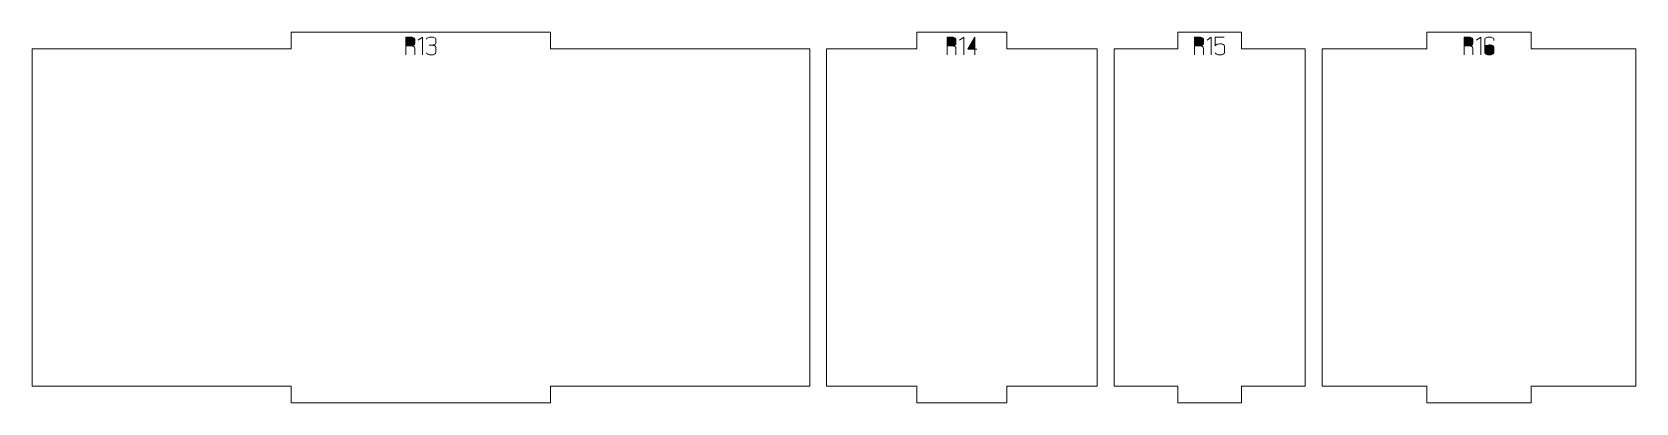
# Model space of a CAD drawing. Header units: centimetres. Extents: x -249 to 275, y -506 to 461.
# Drawn here: x 130.8 to 159.3, y 61.66 to 68.26 of the extents above; entities that cross this region are included whole.
import ezdxf

# ---------------------------------------------------------------- set-up
doc = ezdxf.new("R2010")
doc.units = ezdxf.units.CM
doc.header["$MEASUREMENT"] = 0
doc.layers.add('Capa 1', color=7, linetype='Continuous')

msp = doc.modelspace()

# ---------------------------------------------------------------- hatches: boundary and pattern name
at = {"layer": 'Capa 1', "true_color": 0x3e4095}
h = msp.add_hatch(color=175, dxfattribs=at)
edge = h.paths.add_edge_path()
edge.add_spline(control_points=[(137.51586, 68.01522), (137.54827, 68.01736), (137.57013, 68.02156), (137.58144, 68.02783), (137.59276, 68.0341), (137.59841, 68.04121), (137.59841, 68.04916), (137.59841, 68.04916), (137.59841, 68.13492), (137.59841, 68.13492), (137.59841, 68.1447), (137.59039, 68.15303), (137.57434, 68.15991), (137.55828, 68.16679), (137.53879, 68.17023), (137.51586, 68.17023), (137.51586, 68.17023), (137.44111, 68.17023), (137.44111, 68.17023), (137.44111, 68.17023), (137.44111, 68.01522), (137.44111, 68.01522), (137.44111, 68.01522), (137.51586, 68.01522), (137.51586, 68.01522)], knot_values=[0, 0, 0, 0, 0.125, 0.125, 0.125, 0.25, 0.25, 0.25, 0.375, 0.375, 0.375, 0.5, 0.5, 0.5, 0.625, 0.625, 0.625, 0.75, 0.75, 0.75, 0.875, 0.875, 0.875, 1, 1, 1, 1], degree=3, periodic=1)
h = msp.add_hatch(color=175, dxfattribs=at)
edge = h.paths.add_edge_path()
edge.add_spline(control_points=[(137.44111, 67.85379), (137.44111, 67.85379), (137.44111, 68.17023), (137.44111, 68.17023), (137.44111, 68.17023), (137.51586, 68.17023), (137.51586, 68.17023), (137.53879, 68.17023), (137.55828, 68.16679), (137.57434, 68.15991), (137.59039, 68.15303), (137.59841, 68.1447), (137.59841, 68.13492), (137.59841, 68.13492), (137.59841, 68.04916), (137.59841, 68.04916), (137.59841, 68.04121), (137.59276, 68.0341), (137.58144, 68.02783), (137.57013, 68.02156), (137.54827, 68.01736), (137.51586, 68.01522), (137.54827, 68.01308), (137.57013, 68.00888), (137.58144, 68.00261), (137.59276, 67.99634), (137.59841, 67.98923), (137.59841, 67.98128), (137.59841, 67.98128), (137.59841, 67.85379), (137.59841, 67.85379), (137.59841, 67.85379), (137.59841, 67.98128), (137.59841, 67.98128), (137.59841, 67.98923), (137.59276, 67.99634), (137.58144, 68.00261), (137.57013, 68.00888), (137.54827, 68.01308), (137.51586, 68.01522), (137.51586, 68.01522), (137.44111, 68.01522), (137.44111, 68.01522), (137.44111, 68.01522), (137.44111, 67.85379), (137.44111, 67.85379)], knot_values=[0, 0, 0, 0, 0.06666667, 0.06666667, 0.06666667, 0.13333333, 0.13333333, 0.13333333, 0.2, 0.2, 0.2, 0.26666667, 0.26666667, 0.26666667, 0.33333333, 0.33333333, 0.33333333, 0.4, 0.4, 0.4, 0.46666667, 0.46666667, 0.46666667, 0.53333333, 0.53333333, 0.53333333, 0.6, 0.6, 0.6, 0.66666667, 0.66666667, 0.66666667, 0.73333333, 0.73333333, 0.73333333, 0.8, 0.8, 0.8, 0.86666667, 0.86666667, 0.86666667, 0.93333333, 0.93333333, 0.93333333, 1, 1, 1, 1], degree=3, periodic=1)
h = msp.add_hatch(color=175, dxfattribs=at)
edge = h.paths.add_edge_path()
edge.add_spline(control_points=[(137.73737, 68.17069), (137.73737, 68.17069), (137.66124, 68.11795), (137.66124, 68.11795), (137.66124, 68.11795), (137.73737, 68.17069), (137.73737, 68.17069), (137.73737, 68.17069), (137.73737, 67.85379), (137.73737, 67.85379), (137.73737, 67.85379), (137.73737, 68.17069), (137.73737, 68.17069)], knot_values=[0, 0, 0, 0, 0.25, 0.25, 0.25, 0.5, 0.5, 0.5, 0.75, 0.75, 0.75, 1, 1, 1, 1], degree=3, periodic=1)
h = msp.add_hatch(color=175, dxfattribs=at)
edge = h.paths.add_edge_path()
edge.add_spline(control_points=[(137.89055, 67.85379), (137.86701, 67.85379), (137.84736, 67.85723), (137.83162, 67.86411), (137.81587, 67.87099), (137.808, 67.87932), (137.808, 67.8891), (137.808, 67.87932), (137.81587, 67.87099), (137.83162, 67.86411), (137.84736, 67.85723), (137.86701, 67.85379), (137.89055, 67.85379), (137.91409, 67.85379), (137.93374, 67.85723), (137.94948, 67.86411), (137.96523, 67.87099), (137.9731, 67.87932), (137.9731, 67.8891), (137.9731, 67.8891), (137.9731, 67.99229), (137.9731, 67.99229), (137.9731, 68.00055), (137.96744, 68.00773), (137.95613, 68.01384), (137.94482, 68.01996), (137.91165, 68.02409), (137.85661, 68.02623), (137.91134, 68.02959), (137.94421, 68.03357), (137.95521, 68.03815), (137.96622, 68.04274), (137.97218, 68.05023), (137.9731, 68.06062), (137.9731, 68.06062), (137.9731, 68.13492), (137.9731, 68.13492), (137.9731, 68.1447), (137.96523, 68.15303), (137.94948, 68.15991), (137.93374, 68.16679), (137.91409, 68.17023), (137.89055, 68.17023), (137.86701, 68.17023), (137.84736, 68.16679), (137.83162, 68.15991), (137.81587, 68.15303), (137.808, 68.1447), (137.808, 68.13492), (137.808, 68.1447), (137.81587, 68.15303), (137.83162, 68.15991), (137.84736, 68.16679), (137.86701, 68.17023), (137.89055, 68.17023), (137.91409, 68.17023), (137.93374, 68.16679), (137.94948, 68.15991), (137.96523, 68.15303), (137.9731, 68.1447), (137.9731, 68.13492), (137.9731, 68.13492), (137.9731, 68.06062), (137.9731, 68.06062), (137.97218, 68.05023), (137.96622, 68.04274), (137.95521, 68.03815), (137.94421, 68.03357), (137.91134, 68.02959), (137.85661, 68.02623), (137.91165, 68.02409), (137.94482, 68.01996), (137.95613, 68.01384), (137.96744, 68.00773), (137.9731, 68.00055), (137.9731, 67.99229), (137.9731, 67.99229), (137.9731, 67.8891), (137.9731, 67.8891), (137.9731, 67.87932), (137.96523, 67.87099), (137.94948, 67.86411), (137.93374, 67.85723), (137.91409, 67.85379), (137.89055, 67.85379)], knot_values=[0, 0, 0, 0, 0.03571429, 0.03571429, 0.03571429, 0.07142857, 0.07142857, 0.07142857, 0.10714286, 0.10714286, 0.10714286, 0.14285714, 0.14285714, 0.14285714, 0.17857143, 0.17857143, 0.17857143, 0.21428571, 0.21428571, 0.21428571, 0.25, 0.25, 0.25, 0.28571429, 0.28571429, 0.28571429, 0.32142857, 0.32142857, 0.32142857, 0.35714286, 0.35714286, 0.35714286, 0.39285714, 0.39285714, 0.39285714, 0.42857143, 0.42857143, 0.42857143, 0.46428571, 0.46428571, 0.46428571, 0.5, 0.5, 0.5, 0.53571429, 0.53571429, 0.53571429, 0.57142857, 0.57142857, 0.57142857, 0.60714286, 0.60714286, 0.60714286, 0.64285714, 0.64285714, 0.64285714, 0.67857143, 0.67857143, 0.67857143, 0.71428571, 0.71428571, 0.71428571, 0.75, 0.75, 0.75, 0.78571429, 0.78571429, 0.78571429, 0.82142857, 0.82142857, 0.82142857, 0.85714286, 0.85714286, 0.85714286, 0.89285714, 0.89285714, 0.89285714, 0.92857143, 0.92857143, 0.92857143, 0.96428571, 0.96428571, 0.96428571, 1, 1, 1, 1], degree=3, periodic=1)
h = msp.add_hatch(color=175, dxfattribs=at)
edge = h.paths.add_edge_path()
edge.add_spline(control_points=[(147.13372, 68.01522), (147.16613, 68.01736), (147.18799, 68.02156), (147.1993, 68.02783), (147.21062, 68.0341), (147.21627, 68.04121), (147.21627, 68.04916), (147.21627, 68.04916), (147.21627, 68.13492), (147.21627, 68.13492), (147.21627, 68.1447), (147.20825, 68.15303), (147.1922, 68.15991), (147.17614, 68.16679), (147.15665, 68.17023), (147.13372, 68.17023), (147.13372, 68.17023), (147.05897, 68.17023), (147.05897, 68.17023), (147.05897, 68.17023), (147.05897, 68.01522), (147.05897, 68.01522), (147.05897, 68.01522), (147.13372, 68.01522), (147.13372, 68.01522)], knot_values=[0, 0, 0, 0, 0.125, 0.125, 0.125, 0.25, 0.25, 0.25, 0.375, 0.375, 0.375, 0.5, 0.5, 0.5, 0.625, 0.625, 0.625, 0.75, 0.75, 0.75, 0.875, 0.875, 0.875, 1, 1, 1, 1], degree=3, periodic=1)
h = msp.add_hatch(color=175, dxfattribs=at)
edge = h.paths.add_edge_path()
edge.add_spline(control_points=[(147.05897, 67.85379), (147.05897, 67.85379), (147.05897, 68.17023), (147.05897, 68.17023), (147.05897, 68.17023), (147.13372, 68.17023), (147.13372, 68.17023), (147.15665, 68.17023), (147.17614, 68.16679), (147.1922, 68.15991), (147.20825, 68.15303), (147.21627, 68.1447), (147.21627, 68.13492), (147.21627, 68.13492), (147.21627, 68.04916), (147.21627, 68.04916), (147.21627, 68.04121), (147.21062, 68.0341), (147.1993, 68.02783), (147.18799, 68.02156), (147.16613, 68.01736), (147.13372, 68.01522), (147.16613, 68.01308), (147.18799, 68.00888), (147.1993, 68.00261), (147.21062, 67.99634), (147.21627, 67.98923), (147.21627, 67.98128), (147.21627, 67.98128), (147.21627, 67.85379), (147.21627, 67.85379), (147.21627, 67.85379), (147.21627, 67.98128), (147.21627, 67.98128), (147.21627, 67.98923), (147.21062, 67.99634), (147.1993, 68.00261), (147.18799, 68.00888), (147.16613, 68.01308), (147.13372, 68.01522), (147.13372, 68.01522), (147.05897, 68.01522), (147.05897, 68.01522), (147.05897, 68.01522), (147.05897, 67.85379), (147.05897, 67.85379)], knot_values=[0, 0, 0, 0, 0.06666667, 0.06666667, 0.06666667, 0.13333333, 0.13333333, 0.13333333, 0.2, 0.2, 0.2, 0.26666667, 0.26666667, 0.26666667, 0.33333333, 0.33333333, 0.33333333, 0.4, 0.4, 0.4, 0.46666667, 0.46666667, 0.46666667, 0.53333333, 0.53333333, 0.53333333, 0.6, 0.6, 0.6, 0.66666667, 0.66666667, 0.66666667, 0.73333333, 0.73333333, 0.73333333, 0.8, 0.8, 0.8, 0.86666667, 0.86666667, 0.86666667, 0.93333333, 0.93333333, 0.93333333, 1, 1, 1, 1], degree=3, periodic=1)
h = msp.add_hatch(color=175, dxfattribs=at)
edge = h.paths.add_edge_path()
edge.add_spline(control_points=[(147.35523, 68.17069), (147.35523, 68.17069), (147.2791, 68.11795), (147.2791, 68.11795), (147.2791, 68.11795), (147.35523, 68.17069), (147.35523, 68.17069), (147.35523, 68.17069), (147.35523, 67.85379), (147.35523, 67.85379), (147.35523, 67.85379), (147.35523, 68.17069), (147.35523, 68.17069)], knot_values=[0, 0, 0, 0, 0.25, 0.25, 0.25, 0.5, 0.5, 0.5, 0.75, 0.75, 0.75, 1, 1, 1, 1], degree=3, periodic=1)
h = msp.add_hatch(color=175, dxfattribs=at)
edge = h.paths.add_edge_path()
edge.add_spline(control_points=[(147.55565, 67.95835), (147.55565, 67.95835), (147.55565, 68.17069), (147.55565, 68.17069), (147.55565, 68.17069), (147.42586, 67.95835), (147.42586, 67.95835), (147.42586, 67.95835), (147.55565, 67.95835), (147.55565, 67.95835)], knot_values=[0, 0, 0, 0, 0.33333333, 0.33333333, 0.33333333, 0.66666667, 0.66666667, 0.66666667, 1, 1, 1, 1], degree=3, periodic=1)
h = msp.add_hatch(color=175, dxfattribs=at)
edge = h.paths.add_edge_path()
edge.add_spline(control_points=[(147.55565, 67.95835), (147.55565, 67.95835), (147.55565, 67.85379), (147.55565, 67.85379), (147.55565, 67.85379), (147.55565, 67.95835), (147.55565, 67.95835), (147.55565, 67.95835), (147.42586, 67.95835), (147.42586, 67.95835), (147.42586, 67.95835), (147.55565, 68.17069), (147.55565, 68.17069), (147.55565, 68.17069), (147.55565, 67.95835), (147.55565, 67.95835), (147.55565, 67.95835), (147.58546, 67.95835), (147.58546, 67.95835), (147.58546, 67.95835), (147.55565, 67.95835), (147.55565, 67.95835)], knot_values=[0, 0, 0, 0, 0.14285714, 0.14285714, 0.14285714, 0.28571429, 0.28571429, 0.28571429, 0.42857143, 0.42857143, 0.42857143, 0.57142857, 0.57142857, 0.57142857, 0.71428571, 0.71428571, 0.71428571, 0.85714286, 0.85714286, 0.85714286, 1, 1, 1, 1], degree=3, periodic=1)
h = msp.add_hatch(color=175, dxfattribs=at)
edge = h.paths.add_edge_path()
edge.add_spline(control_points=[(151.53432, 68.01522), (151.56673, 68.01736), (151.58859, 68.02156), (151.5999, 68.02783), (151.61122, 68.0341), (151.61687, 68.04121), (151.61687, 68.04916), (151.61687, 68.04916), (151.61687, 68.13492), (151.61687, 68.13492), (151.61687, 68.1447), (151.60885, 68.15303), (151.5928, 68.15991), (151.57674, 68.16679), (151.55725, 68.17023), (151.53432, 68.17023), (151.53432, 68.17023), (151.45957, 68.17023), (151.45957, 68.17023), (151.45957, 68.17023), (151.45957, 68.01522), (151.45957, 68.01522), (151.45957, 68.01522), (151.53432, 68.01522), (151.53432, 68.01522)], knot_values=[0, 0, 0, 0, 0.125, 0.125, 0.125, 0.25, 0.25, 0.25, 0.375, 0.375, 0.375, 0.5, 0.5, 0.5, 0.625, 0.625, 0.625, 0.75, 0.75, 0.75, 0.875, 0.875, 0.875, 1, 1, 1, 1], degree=3, periodic=1)
h = msp.add_hatch(color=175, dxfattribs=at)
edge = h.paths.add_edge_path()
edge.add_spline(control_points=[(151.45957, 67.85379), (151.45957, 67.85379), (151.45957, 68.17023), (151.45957, 68.17023), (151.45957, 68.17023), (151.53432, 68.17023), (151.53432, 68.17023), (151.55725, 68.17023), (151.57674, 68.16679), (151.5928, 68.15991), (151.60885, 68.15303), (151.61687, 68.1447), (151.61687, 68.13492), (151.61687, 68.13492), (151.61687, 68.04916), (151.61687, 68.04916), (151.61687, 68.04121), (151.61122, 68.0341), (151.5999, 68.02783), (151.58859, 68.02156), (151.56673, 68.01736), (151.53432, 68.01522), (151.56673, 68.01308), (151.58859, 68.00888), (151.5999, 68.00261), (151.61122, 67.99634), (151.61687, 67.98923), (151.61687, 67.98128), (151.61687, 67.98128), (151.61687, 67.85379), (151.61687, 67.85379), (151.61687, 67.85379), (151.61687, 67.98128), (151.61687, 67.98128), (151.61687, 67.98923), (151.61122, 67.99634), (151.5999, 68.00261), (151.58859, 68.00888), (151.56673, 68.01308), (151.53432, 68.01522), (151.53432, 68.01522), (151.45957, 68.01522), (151.45957, 68.01522), (151.45957, 68.01522), (151.45957, 67.85379), (151.45957, 67.85379)], knot_values=[0, 0, 0, 0, 0.06666667, 0.06666667, 0.06666667, 0.13333333, 0.13333333, 0.13333333, 0.2, 0.2, 0.2, 0.26666667, 0.26666667, 0.26666667, 0.33333333, 0.33333333, 0.33333333, 0.4, 0.4, 0.4, 0.46666667, 0.46666667, 0.46666667, 0.53333333, 0.53333333, 0.53333333, 0.6, 0.6, 0.6, 0.66666667, 0.66666667, 0.66666667, 0.73333333, 0.73333333, 0.73333333, 0.8, 0.8, 0.8, 0.86666667, 0.86666667, 0.86666667, 0.93333333, 0.93333333, 0.93333333, 1, 1, 1, 1], degree=3, periodic=1)
h = msp.add_hatch(color=175, dxfattribs=at)
edge = h.paths.add_edge_path()
edge.add_spline(control_points=[(151.75583, 68.17069), (151.75583, 68.17069), (151.6797, 68.11795), (151.6797, 68.11795), (151.6797, 68.11795), (151.75583, 68.17069), (151.75583, 68.17069), (151.75583, 68.17069), (151.75583, 67.85379), (151.75583, 67.85379), (151.75583, 67.85379), (151.75583, 68.17069), (151.75583, 68.17069)], knot_values=[0, 0, 0, 0, 0.25, 0.25, 0.25, 0.5, 0.5, 0.5, 0.75, 0.75, 0.75, 1, 1, 1, 1], degree=3, periodic=1)
h = msp.add_hatch(color=175, dxfattribs=at)
edge = h.paths.add_edge_path()
edge.add_spline(control_points=[(151.90901, 67.85379), (151.88547, 67.85379), (151.86582, 67.85723), (151.85008, 67.86411), (151.83433, 67.87099), (151.82646, 67.87932), (151.82646, 67.8891), (151.82646, 67.87932), (151.83433, 67.87099), (151.85008, 67.86411), (151.86582, 67.85723), (151.88547, 67.85379), (151.90901, 67.85379), (151.93255, 67.85379), (151.9522, 67.85723), (151.96794, 67.86411), (151.98369, 67.87099), (151.99156, 67.87932), (151.99156, 67.8891), (151.99156, 67.8891), (151.99156, 68.01476), (151.99156, 68.01476), (151.99156, 68.02455), (151.98369, 68.03288), (151.96794, 68.03976), (151.9522, 68.04664), (151.93255, 68.05008), (151.90901, 68.05008), (151.88761, 68.04824), (151.8711, 68.04579), (151.85948, 68.04274), (151.84786, 68.03968), (151.83686, 68.03035), (151.82646, 68.01476), (151.82646, 68.01476), (151.82646, 68.17023), (151.82646, 68.17023), (151.82646, 68.17023), (151.98606, 68.17023), (151.98606, 68.17023), (151.98606, 68.17023), (151.82646, 68.17023), (151.82646, 68.17023), (151.82646, 68.17023), (151.82646, 68.01476), (151.82646, 68.01476), (151.83686, 68.03035), (151.84786, 68.03968), (151.85948, 68.04274), (151.8711, 68.04579), (151.88761, 68.04824), (151.90901, 68.05008), (151.93255, 68.05008), (151.9522, 68.04664), (151.96794, 68.03976), (151.98369, 68.03288), (151.99156, 68.02455), (151.99156, 68.01476), (151.99156, 68.01476), (151.99156, 67.8891), (151.99156, 67.8891), (151.99156, 67.87932), (151.98369, 67.87099), (151.96794, 67.86411), (151.9522, 67.85723), (151.93255, 67.85379), (151.90901, 67.85379)], knot_values=[0, 0, 0, 0, 0.04545455, 0.04545455, 0.04545455, 0.09090909, 0.09090909, 0.09090909, 0.13636364, 0.13636364, 0.13636364, 0.18181818, 0.18181818, 0.18181818, 0.22727273, 0.22727273, 0.22727273, 0.27272727, 0.27272727, 0.27272727, 0.31818182, 0.31818182, 0.31818182, 0.36363636, 0.36363636, 0.36363636, 0.40909091, 0.40909091, 0.40909091, 0.45454545, 0.45454545, 0.45454545, 0.5, 0.5, 0.5, 0.54545455, 0.54545455, 0.54545455, 0.59090909, 0.59090909, 0.59090909, 0.63636364, 0.63636364, 0.63636364, 0.68181818, 0.68181818, 0.68181818, 0.72727273, 0.72727273, 0.72727273, 0.77272727, 0.77272727, 0.77272727, 0.81818182, 0.81818182, 0.81818182, 0.86363636, 0.86363636, 0.86363636, 0.90909091, 0.90909091, 0.90909091, 0.95454545, 0.95454545, 0.95454545, 1, 1, 1, 1], degree=3, periodic=1)
h = msp.add_hatch(color=175, dxfattribs=at)
edge = h.paths.add_edge_path()
edge.add_spline(control_points=[(156.32247, 68.01522), (156.35488, 68.01736), (156.37674, 68.02156), (156.38805, 68.02783), (156.39937, 68.0341), (156.40502, 68.04121), (156.40502, 68.04916), (156.40502, 68.04916), (156.40502, 68.13492), (156.40502, 68.13492), (156.40502, 68.1447), (156.397, 68.15303), (156.38095, 68.15991), (156.36489, 68.16679), (156.3454, 68.17023), (156.32247, 68.17023), (156.32247, 68.17023), (156.24772, 68.17023), (156.24772, 68.17023), (156.24772, 68.17023), (156.24772, 68.01522), (156.24772, 68.01522), (156.24772, 68.01522), (156.32247, 68.01522), (156.32247, 68.01522)], knot_values=[0, 0, 0, 0, 0.125, 0.125, 0.125, 0.25, 0.25, 0.25, 0.375, 0.375, 0.375, 0.5, 0.5, 0.5, 0.625, 0.625, 0.625, 0.75, 0.75, 0.75, 0.875, 0.875, 0.875, 1, 1, 1, 1], degree=3, periodic=1)
h = msp.add_hatch(color=175, dxfattribs=at)
edge = h.paths.add_edge_path()
edge.add_spline(control_points=[(156.24772, 67.85379), (156.24772, 67.85379), (156.24772, 68.17023), (156.24772, 68.17023), (156.24772, 68.17023), (156.32247, 68.17023), (156.32247, 68.17023), (156.3454, 68.17023), (156.36489, 68.16679), (156.38095, 68.15991), (156.397, 68.15303), (156.40502, 68.1447), (156.40502, 68.13492), (156.40502, 68.13492), (156.40502, 68.04916), (156.40502, 68.04916), (156.40502, 68.04121), (156.39937, 68.0341), (156.38805, 68.02783), (156.37674, 68.02156), (156.35488, 68.01736), (156.32247, 68.01522), (156.35488, 68.01308), (156.37674, 68.00888), (156.38805, 68.00261), (156.39937, 67.99634), (156.40502, 67.98923), (156.40502, 67.98128), (156.40502, 67.98128), (156.40502, 67.85379), (156.40502, 67.85379), (156.40502, 67.85379), (156.40502, 67.98128), (156.40502, 67.98128), (156.40502, 67.98923), (156.39937, 67.99634), (156.38805, 68.00261), (156.37674, 68.00888), (156.35488, 68.01308), (156.32247, 68.01522), (156.32247, 68.01522), (156.24772, 68.01522), (156.24772, 68.01522), (156.24772, 68.01522), (156.24772, 67.85379), (156.24772, 67.85379)], knot_values=[0, 0, 0, 0, 0.06666667, 0.06666667, 0.06666667, 0.13333333, 0.13333333, 0.13333333, 0.2, 0.2, 0.2, 0.26666667, 0.26666667, 0.26666667, 0.33333333, 0.33333333, 0.33333333, 0.4, 0.4, 0.4, 0.46666667, 0.46666667, 0.46666667, 0.53333333, 0.53333333, 0.53333333, 0.6, 0.6, 0.6, 0.66666667, 0.66666667, 0.66666667, 0.73333333, 0.73333333, 0.73333333, 0.8, 0.8, 0.8, 0.86666667, 0.86666667, 0.86666667, 0.93333333, 0.93333333, 0.93333333, 1, 1, 1, 1], degree=3, periodic=1)
h = msp.add_hatch(color=175, dxfattribs=at)
edge = h.paths.add_edge_path()
edge.add_spline(control_points=[(156.54398, 68.17069), (156.54398, 68.17069), (156.46785, 68.11795), (156.46785, 68.11795), (156.46785, 68.11795), (156.54398, 68.17069), (156.54398, 68.17069), (156.54398, 68.17069), (156.54398, 67.85379), (156.54398, 67.85379), (156.54398, 67.85379), (156.54398, 68.17069), (156.54398, 68.17069)], knot_values=[0, 0, 0, 0, 0.25, 0.25, 0.25, 0.5, 0.5, 0.5, 0.75, 0.75, 0.75, 1, 1, 1, 1], degree=3, periodic=1)
h = msp.add_hatch(color=175, dxfattribs=at)
edge = h.paths.add_edge_path()
edge.add_spline(control_points=[(156.69716, 67.85379), (156.67362, 67.85379), (156.65397, 67.85723), (156.63823, 67.86411), (156.62248, 67.87099), (156.61461, 67.87932), (156.61461, 67.8891), (156.61461, 67.8891), (156.61461, 67.99596), (156.61461, 67.99596), (156.61461, 67.99596), (156.61461, 68.13492), (156.61461, 68.13492), (156.61461, 68.1447), (156.62248, 68.15303), (156.63823, 68.15991), (156.65397, 68.16679), (156.67362, 68.17023), (156.69716, 68.17023), (156.7207, 68.17023), (156.74035, 68.16679), (156.75609, 68.15991), (156.77184, 68.15303), (156.77971, 68.1447), (156.77971, 68.13492), (156.77971, 68.13492), (156.77971, 68.10924), (156.77971, 68.10924), (156.77971, 68.10924), (156.77971, 68.13492), (156.77971, 68.13492), (156.77971, 68.1447), (156.77184, 68.15303), (156.75609, 68.15991), (156.74035, 68.16679), (156.7207, 68.17023), (156.69716, 68.17023), (156.67362, 68.17023), (156.65397, 68.16679), (156.63823, 68.15991), (156.62248, 68.15303), (156.61461, 68.1447), (156.61461, 68.13492), (156.61461, 68.13492), (156.61461, 67.99596), (156.61461, 67.99596), (156.61461, 68.00513), (156.62416, 68.01331), (156.64327, 68.02049), (156.66238, 68.02768), (156.68034, 68.03127), (156.69716, 68.03127), (156.7207, 68.03127), (156.74035, 68.02783), (156.75609, 68.02095), (156.77184, 68.01407), (156.77971, 68.00574), (156.77971, 67.99596), (156.77971, 67.99596), (156.77971, 67.8891), (156.77971, 67.8891), (156.77971, 67.87932), (156.77184, 67.87099), (156.75609, 67.86411), (156.74035, 67.85723), (156.7207, 67.85379), (156.69716, 67.85379)], knot_values=[0, 0, 0, 0, 0.04545455, 0.04545455, 0.04545455, 0.09090909, 0.09090909, 0.09090909, 0.13636364, 0.13636364, 0.13636364, 0.18181818, 0.18181818, 0.18181818, 0.22727273, 0.22727273, 0.22727273, 0.27272727, 0.27272727, 0.27272727, 0.31818182, 0.31818182, 0.31818182, 0.36363636, 0.36363636, 0.36363636, 0.40909091, 0.40909091, 0.40909091, 0.45454545, 0.45454545, 0.45454545, 0.5, 0.5, 0.5, 0.54545455, 0.54545455, 0.54545455, 0.59090909, 0.59090909, 0.59090909, 0.63636364, 0.63636364, 0.63636364, 0.68181818, 0.68181818, 0.68181818, 0.72727273, 0.72727273, 0.72727273, 0.77272727, 0.77272727, 0.77272727, 0.81818182, 0.81818182, 0.81818182, 0.86363636, 0.86363636, 0.86363636, 0.90909091, 0.90909091, 0.90909091, 0.95454545, 0.95454545, 0.95454545, 1, 1, 1, 1], degree=3, periodic=1)
h = msp.add_hatch(color=175, dxfattribs=at)
edge = h.paths.add_edge_path()
edge.add_spline(control_points=[(156.61461, 67.8891), (156.61461, 67.87932), (156.62248, 67.87099), (156.63823, 67.86411), (156.65397, 67.85723), (156.67362, 67.85379), (156.69716, 67.85379), (156.7207, 67.85379), (156.74035, 67.85723), (156.75609, 67.86411), (156.77184, 67.87099), (156.77971, 67.87932), (156.77971, 67.8891), (156.77971, 67.8891), (156.77971, 67.99596), (156.77971, 67.99596), (156.77971, 68.00574), (156.77184, 68.01407), (156.75609, 68.02095), (156.74035, 68.02783), (156.7207, 68.03127), (156.69716, 68.03127), (156.68034, 68.03127), (156.66238, 68.02768), (156.64327, 68.02049), (156.62416, 68.01331), (156.61461, 68.00513), (156.61461, 67.99596), (156.61461, 67.99596), (156.61461, 67.8891), (156.61461, 67.8891)], knot_values=[0, 0, 0, 0, 0.1, 0.1, 0.1, 0.2, 0.2, 0.2, 0.3, 0.3, 0.3, 0.4, 0.4, 0.4, 0.5, 0.5, 0.5, 0.6, 0.6, 0.6, 0.7, 0.7, 0.7, 0.8, 0.8, 0.8, 0.9, 0.9, 0.9, 1, 1, 1, 1], degree=3, periodic=1)

# ---------------------------------------------------------------- linework, layer by layer
at = {"layer": 'Capa 1', "color": 240, "lineweight": 20}
for points in [[(130.79629, 67.96019), (130.79629, 67.96019), (130.79629, 61.96019), (130.79629, 61.96019), (130.79629, 61.96019), (135.4035, 61.96019), (135.4035, 61.96019), (135.4035, 61.96019), (135.4035, 61.66019), (135.4035, 61.66019), (135.4035, 61.66019), (140.01071, 61.66019), (140.01071, 61.66019), (140.01071, 61.66019), (140.01071, 61.96019), (140.01071, 61.96019), (140.01071, 61.96019), (144.61793, 61.96019), (144.61793, 61.96019), (144.61793, 61.96019), (144.61793, 67.96019), (144.61793, 67.96019), (144.61793, 67.96019), (140.01071, 67.96019), (140.01071, 67.96019), (140.01071, 67.96019), (140.01071, 68.26019), (140.01071, 68.26019), (140.01071, 68.26019), (135.4035, 68.26019), (135.4035, 68.26019), (135.4035, 68.26019), (135.4035, 67.96019), (135.4035, 67.96019), (135.4035, 67.96019), (130.79629, 67.96019), (130.79629, 67.96019)], [(144.91793, 67.96019), (144.91793, 67.96019), (144.91793, 61.96019), (144.91793, 61.96019), (144.91793, 61.96019), (146.52078, 61.96019), (146.52078, 61.96019), (146.52078, 61.96019), (146.52078, 61.66019), (146.52078, 61.66019), (146.52078, 61.66019), (148.12364, 61.66019), (148.12364, 61.66019), (148.12364, 61.66019), (148.12364, 61.96019), (148.12364, 61.96019), (148.12364, 61.96019), (149.7265, 61.96019), (149.7265, 61.96019), (149.7265, 61.96019), (149.7265, 67.96019), (149.7265, 67.96019), (149.7265, 67.96019), (148.12364, 67.96019), (148.12364, 67.96019), (148.12364, 67.96019), (148.12364, 68.26019), (148.12364, 68.26019), (148.12364, 68.26019), (146.52078, 68.26019), (146.52078, 68.26019), (146.52078, 68.26019), (146.52078, 67.96019), (146.52078, 67.96019), (146.52078, 67.96019), (144.91793, 67.96019), (144.91793, 67.96019)], [(150.0265, 67.96019), (150.0265, 67.96019), (150.0265, 61.96019), (150.0265, 61.96019), (150.0265, 61.96019), (151.15921, 61.96019), (151.15921, 61.96019), (151.15921, 61.96019), (151.15921, 61.66019), (151.15921, 61.66019), (151.15921, 61.66019), (152.29193, 61.66019), (152.29193, 61.66019), (152.29193, 61.66019), (152.29193, 61.96019), (152.29193, 61.96019), (152.29193, 61.96019), (153.42464, 61.96019), (153.42464, 61.96019), (153.42464, 61.96019), (153.42464, 67.96019), (153.42464, 67.96019), (153.42464, 67.96019), (152.29193, 67.96019), (152.29193, 67.96019), (152.29193, 67.96019), (152.29193, 68.26019), (152.29193, 68.26019), (152.29193, 68.26019), (151.15921, 68.26019), (151.15921, 68.26019), (151.15921, 68.26019), (151.15921, 67.96019), (151.15921, 67.96019), (151.15921, 67.96019), (150.0265, 67.96019), (150.0265, 67.96019)], [(153.72464, 67.96019), (153.72464, 67.96019), (153.72464, 61.96019), (153.72464, 61.96019), (153.72464, 61.96019), (155.58403, 61.96019), (155.58403, 61.96019), (155.58403, 61.96019), (155.58403, 61.66019), (155.58403, 61.66019), (155.58403, 61.66019), (157.44341, 61.66019), (157.44341, 61.66019), (157.44341, 61.66019), (157.44341, 61.96019), (157.44341, 61.96019), (157.44341, 61.96019), (159.3028, 61.96019), (159.3028, 61.96019), (159.3028, 61.96019), (159.3028, 67.96019), (159.3028, 67.96019), (159.3028, 67.96019), (157.44341, 67.96019), (157.44341, 67.96019), (157.44341, 67.96019), (157.44341, 68.26019), (157.44341, 68.26019), (157.44341, 68.26019), (155.58403, 68.26019), (155.58403, 68.26019), (155.58403, 68.26019), (155.58403, 67.96019), (155.58403, 67.96019), (155.58403, 67.96019), (153.72464, 67.96019), (153.72464, 67.96019)]]:
    msp.add_open_spline(points, degree=3, knots=[0, 0, 0, 0, 0.08333333, 0.08333333, 0.08333333, 0.16666667, 0.16666667, 0.16666667, 0.25, 0.25, 0.25, 0.33333333, 0.33333333, 0.33333333, 0.41666667, 0.41666667, 0.41666667, 0.5, 0.5, 0.5, 0.58333333, 0.58333333, 0.58333333, 0.66666667, 0.66666667, 0.66666667, 0.75, 0.75, 0.75, 0.83333333, 0.83333333, 0.83333333, 0.91666667, 0.91666667, 0.91666667, 1, 1, 1, 1], dxfattribs=at)
at = {"layer": 'Capa 1', "color": 114, "lineweight": 9}
for points, knots in [([(137.51586, 68.01522), (137.54827, 68.01736), (137.57013, 68.02156), (137.58144, 68.02783), (137.59276, 68.0341), (137.59841, 68.04121), (137.59841, 68.04916), (137.59841, 68.04916), (137.59841, 68.13492), (137.59841, 68.13492), (137.59841, 68.1447), (137.59039, 68.15303), (137.57434, 68.15991), (137.55828, 68.16679), (137.53879, 68.17023), (137.51586, 68.17023), (137.51586, 68.17023), (137.44111, 68.17023), (137.44111, 68.17023), (137.44111, 68.17023), (137.44111, 68.01522), (137.44111, 68.01522), (137.44111, 68.01522), (137.51586, 68.01522), (137.51586, 68.01522)], [0, 0, 0, 0, 0.125, 0.125, 0.125, 0.25, 0.25, 0.25, 0.375, 0.375, 0.375, 0.5, 0.5, 0.5, 0.625, 0.625, 0.625, 0.75, 0.75, 0.75, 0.875, 0.875, 0.875, 1, 1, 1, 1]), ([(137.44111, 67.85379), (137.44111, 67.85379), (137.44111, 68.17023), (137.44111, 68.17023), (137.44111, 68.17023), (137.51586, 68.17023), (137.51586, 68.17023), (137.53879, 68.17023), (137.55828, 68.16679), (137.57434, 68.15991), (137.59039, 68.15303), (137.59841, 68.1447), (137.59841, 68.13492), (137.59841, 68.13492), (137.59841, 68.04916), (137.59841, 68.04916), (137.59841, 68.04121), (137.59276, 68.0341), (137.58144, 68.02783), (137.57013, 68.02156), (137.54827, 68.01736), (137.51586, 68.01522), (137.54827, 68.01308), (137.57013, 68.00888), (137.58144, 68.00261), (137.59276, 67.99634), (137.59841, 67.98923), (137.59841, 67.98128), (137.59841, 67.98128), (137.59841, 67.85379), (137.59841, 67.85379), (137.59841, 67.85379), (137.59841, 67.98128), (137.59841, 67.98128), (137.59841, 67.98923), (137.59276, 67.99634), (137.58144, 68.00261), (137.57013, 68.00888), (137.54827, 68.01308), (137.51586, 68.01522), (137.51586, 68.01522), (137.44111, 68.01522), (137.44111, 68.01522), (137.44111, 68.01522), (137.44111, 67.85379), (137.44111, 67.85379)], [0, 0, 0, 0, 0.06666667, 0.06666667, 0.06666667, 0.13333333, 0.13333333, 0.13333333, 0.2, 0.2, 0.2, 0.26666667, 0.26666667, 0.26666667, 0.33333333, 0.33333333, 0.33333333, 0.4, 0.4, 0.4, 0.46666667, 0.46666667, 0.46666667, 0.53333333, 0.53333333, 0.53333333, 0.6, 0.6, 0.6, 0.66666667, 0.66666667, 0.66666667, 0.73333333, 0.73333333, 0.73333333, 0.8, 0.8, 0.8, 0.86666667, 0.86666667, 0.86666667, 0.93333333, 0.93333333, 0.93333333, 1, 1, 1, 1]), ([(137.73737, 68.17069), (137.73737, 68.17069), (137.66124, 68.11795), (137.66124, 68.11795), (137.66124, 68.11795), (137.73737, 68.17069), (137.73737, 68.17069), (137.73737, 68.17069), (137.73737, 67.85379), (137.73737, 67.85379), (137.73737, 67.85379), (137.73737, 68.17069), (137.73737, 68.17069)], [0, 0, 0, 0, 0.25, 0.25, 0.25, 0.5, 0.5, 0.5, 0.75, 0.75, 0.75, 1, 1, 1, 1]), ([(137.89055, 67.85379), (137.86701, 67.85379), (137.84736, 67.85723), (137.83162, 67.86411), (137.81587, 67.87099), (137.808, 67.87932), (137.808, 67.8891), (137.808, 67.87932), (137.81587, 67.87099), (137.83162, 67.86411), (137.84736, 67.85723), (137.86701, 67.85379), (137.89055, 67.85379), (137.91409, 67.85379), (137.93374, 67.85723), (137.94948, 67.86411), (137.96523, 67.87099), (137.9731, 67.87932), (137.9731, 67.8891), (137.9731, 67.8891), (137.9731, 67.99229), (137.9731, 67.99229), (137.9731, 68.00055), (137.96744, 68.00773), (137.95613, 68.01384), (137.94482, 68.01996), (137.91165, 68.02409), (137.85661, 68.02623), (137.91134, 68.02959), (137.94421, 68.03357), (137.95521, 68.03815), (137.96622, 68.04274), (137.97218, 68.05023), (137.9731, 68.06062), (137.9731, 68.06062), (137.9731, 68.13492), (137.9731, 68.13492), (137.9731, 68.1447), (137.96523, 68.15303), (137.94948, 68.15991), (137.93374, 68.16679), (137.91409, 68.17023), (137.89055, 68.17023), (137.86701, 68.17023), (137.84736, 68.16679), (137.83162, 68.15991), (137.81587, 68.15303), (137.808, 68.1447), (137.808, 68.13492), (137.808, 68.1447), (137.81587, 68.15303), (137.83162, 68.15991), (137.84736, 68.16679), (137.86701, 68.17023), (137.89055, 68.17023), (137.91409, 68.17023), (137.93374, 68.16679), (137.94948, 68.15991), (137.96523, 68.15303), (137.9731, 68.1447), (137.9731, 68.13492), (137.9731, 68.13492), (137.9731, 68.06062), (137.9731, 68.06062), (137.97218, 68.05023), (137.96622, 68.04274), (137.95521, 68.03815), (137.94421, 68.03357), (137.91134, 68.02959), (137.85661, 68.02623), (137.91165, 68.02409), (137.94482, 68.01996), (137.95613, 68.01384), (137.96744, 68.00773), (137.9731, 68.00055), (137.9731, 67.99229), (137.9731, 67.99229), (137.9731, 67.8891), (137.9731, 67.8891), (137.9731, 67.87932), (137.96523, 67.87099), (137.94948, 67.86411), (137.93374, 67.85723), (137.91409, 67.85379), (137.89055, 67.85379)], [0, 0, 0, 0, 0.03571429, 0.03571429, 0.03571429, 0.07142857, 0.07142857, 0.07142857, 0.10714286, 0.10714286, 0.10714286, 0.14285714, 0.14285714, 0.14285714, 0.17857143, 0.17857143, 0.17857143, 0.21428571, 0.21428571, 0.21428571, 0.25, 0.25, 0.25, 0.28571429, 0.28571429, 0.28571429, 0.32142857, 0.32142857, 0.32142857, 0.35714286, 0.35714286, 0.35714286, 0.39285714, 0.39285714, 0.39285714, 0.42857143, 0.42857143, 0.42857143, 0.46428571, 0.46428571, 0.46428571, 0.5, 0.5, 0.5, 0.53571429, 0.53571429, 0.53571429, 0.57142857, 0.57142857, 0.57142857, 0.60714286, 0.60714286, 0.60714286, 0.64285714, 0.64285714, 0.64285714, 0.67857143, 0.67857143, 0.67857143, 0.71428571, 0.71428571, 0.71428571, 0.75, 0.75, 0.75, 0.78571429, 0.78571429, 0.78571429, 0.82142857, 0.82142857, 0.82142857, 0.85714286, 0.85714286, 0.85714286, 0.89285714, 0.89285714, 0.89285714, 0.92857143, 0.92857143, 0.92857143, 0.96428571, 0.96428571, 0.96428571, 1, 1, 1, 1]), ([(147.13372, 68.01522), (147.16613, 68.01736), (147.18799, 68.02156), (147.1993, 68.02783), (147.21062, 68.0341), (147.21627, 68.04121), (147.21627, 68.04916), (147.21627, 68.04916), (147.21627, 68.13492), (147.21627, 68.13492), (147.21627, 68.1447), (147.20825, 68.15303), (147.1922, 68.15991), (147.17614, 68.16679), (147.15665, 68.17023), (147.13372, 68.17023), (147.13372, 68.17023), (147.05897, 68.17023), (147.05897, 68.17023), (147.05897, 68.17023), (147.05897, 68.01522), (147.05897, 68.01522), (147.05897, 68.01522), (147.13372, 68.01522), (147.13372, 68.01522)], [0, 0, 0, 0, 0.125, 0.125, 0.125, 0.25, 0.25, 0.25, 0.375, 0.375, 0.375, 0.5, 0.5, 0.5, 0.625, 0.625, 0.625, 0.75, 0.75, 0.75, 0.875, 0.875, 0.875, 1, 1, 1, 1]), ([(147.05897, 67.85379), (147.05897, 67.85379), (147.05897, 68.17023), (147.05897, 68.17023), (147.05897, 68.17023), (147.13372, 68.17023), (147.13372, 68.17023), (147.15665, 68.17023), (147.17614, 68.16679), (147.1922, 68.15991), (147.20825, 68.15303), (147.21627, 68.1447), (147.21627, 68.13492), (147.21627, 68.13492), (147.21627, 68.04916), (147.21627, 68.04916), (147.21627, 68.04121), (147.21062, 68.0341), (147.1993, 68.02783), (147.18799, 68.02156), (147.16613, 68.01736), (147.13372, 68.01522), (147.16613, 68.01308), (147.18799, 68.00888), (147.1993, 68.00261), (147.21062, 67.99634), (147.21627, 67.98923), (147.21627, 67.98128), (147.21627, 67.98128), (147.21627, 67.85379), (147.21627, 67.85379), (147.21627, 67.85379), (147.21627, 67.98128), (147.21627, 67.98128), (147.21627, 67.98923), (147.21062, 67.99634), (147.1993, 68.00261), (147.18799, 68.00888), (147.16613, 68.01308), (147.13372, 68.01522), (147.13372, 68.01522), (147.05897, 68.01522), (147.05897, 68.01522), (147.05897, 68.01522), (147.05897, 67.85379), (147.05897, 67.85379)], [0, 0, 0, 0, 0.06666667, 0.06666667, 0.06666667, 0.13333333, 0.13333333, 0.13333333, 0.2, 0.2, 0.2, 0.26666667, 0.26666667, 0.26666667, 0.33333333, 0.33333333, 0.33333333, 0.4, 0.4, 0.4, 0.46666667, 0.46666667, 0.46666667, 0.53333333, 0.53333333, 0.53333333, 0.6, 0.6, 0.6, 0.66666667, 0.66666667, 0.66666667, 0.73333333, 0.73333333, 0.73333333, 0.8, 0.8, 0.8, 0.86666667, 0.86666667, 0.86666667, 0.93333333, 0.93333333, 0.93333333, 1, 1, 1, 1]), ([(147.35523, 68.17069), (147.35523, 68.17069), (147.2791, 68.11795), (147.2791, 68.11795), (147.2791, 68.11795), (147.35523, 68.17069), (147.35523, 68.17069), (147.35523, 68.17069), (147.35523, 67.85379), (147.35523, 67.85379), (147.35523, 67.85379), (147.35523, 68.17069), (147.35523, 68.17069)], [0, 0, 0, 0, 0.25, 0.25, 0.25, 0.5, 0.5, 0.5, 0.75, 0.75, 0.75, 1, 1, 1, 1]), ([(147.55565, 67.95835), (147.55565, 67.95835), (147.55565, 68.17069), (147.55565, 68.17069), (147.55565, 68.17069), (147.42586, 67.95835), (147.42586, 67.95835), (147.42586, 67.95835), (147.55565, 67.95835), (147.55565, 67.95835)], [0, 0, 0, 0, 0.33333333, 0.33333333, 0.33333333, 0.66666667, 0.66666667, 0.66666667, 1, 1, 1, 1]), ([(147.55565, 67.95835), (147.55565, 67.95835), (147.55565, 67.85379), (147.55565, 67.85379), (147.55565, 67.85379), (147.55565, 67.95835), (147.55565, 67.95835), (147.55565, 67.95835), (147.42586, 67.95835), (147.42586, 67.95835), (147.42586, 67.95835), (147.55565, 68.17069), (147.55565, 68.17069), (147.55565, 68.17069), (147.55565, 67.95835), (147.55565, 67.95835), (147.55565, 67.95835), (147.58546, 67.95835), (147.58546, 67.95835), (147.58546, 67.95835), (147.55565, 67.95835), (147.55565, 67.95835)], [0, 0, 0, 0, 0.14285714, 0.14285714, 0.14285714, 0.28571429, 0.28571429, 0.28571429, 0.42857143, 0.42857143, 0.42857143, 0.57142857, 0.57142857, 0.57142857, 0.71428571, 0.71428571, 0.71428571, 0.85714286, 0.85714286, 0.85714286, 1, 1, 1, 1]), ([(151.53432, 68.01522), (151.56673, 68.01736), (151.58859, 68.02156), (151.5999, 68.02783), (151.61122, 68.0341), (151.61687, 68.04121), (151.61687, 68.04916), (151.61687, 68.04916), (151.61687, 68.13492), (151.61687, 68.13492), (151.61687, 68.1447), (151.60885, 68.15303), (151.5928, 68.15991), (151.57674, 68.16679), (151.55725, 68.17023), (151.53432, 68.17023), (151.53432, 68.17023), (151.45957, 68.17023), (151.45957, 68.17023), (151.45957, 68.17023), (151.45957, 68.01522), (151.45957, 68.01522), (151.45957, 68.01522), (151.53432, 68.01522), (151.53432, 68.01522)], [0, 0, 0, 0, 0.125, 0.125, 0.125, 0.25, 0.25, 0.25, 0.375, 0.375, 0.375, 0.5, 0.5, 0.5, 0.625, 0.625, 0.625, 0.75, 0.75, 0.75, 0.875, 0.875, 0.875, 1, 1, 1, 1]), ([(151.45957, 67.85379), (151.45957, 67.85379), (151.45957, 68.17023), (151.45957, 68.17023), (151.45957, 68.17023), (151.53432, 68.17023), (151.53432, 68.17023), (151.55725, 68.17023), (151.57674, 68.16679), (151.5928, 68.15991), (151.60885, 68.15303), (151.61687, 68.1447), (151.61687, 68.13492), (151.61687, 68.13492), (151.61687, 68.04916), (151.61687, 68.04916), (151.61687, 68.04121), (151.61122, 68.0341), (151.5999, 68.02783), (151.58859, 68.02156), (151.56673, 68.01736), (151.53432, 68.01522), (151.56673, 68.01308), (151.58859, 68.00888), (151.5999, 68.00261), (151.61122, 67.99634), (151.61687, 67.98923), (151.61687, 67.98128), (151.61687, 67.98128), (151.61687, 67.85379), (151.61687, 67.85379), (151.61687, 67.85379), (151.61687, 67.98128), (151.61687, 67.98128), (151.61687, 67.98923), (151.61122, 67.99634), (151.5999, 68.00261), (151.58859, 68.00888), (151.56673, 68.01308), (151.53432, 68.01522), (151.53432, 68.01522), (151.45957, 68.01522), (151.45957, 68.01522), (151.45957, 68.01522), (151.45957, 67.85379), (151.45957, 67.85379)], [0, 0, 0, 0, 0.06666667, 0.06666667, 0.06666667, 0.13333333, 0.13333333, 0.13333333, 0.2, 0.2, 0.2, 0.26666667, 0.26666667, 0.26666667, 0.33333333, 0.33333333, 0.33333333, 0.4, 0.4, 0.4, 0.46666667, 0.46666667, 0.46666667, 0.53333333, 0.53333333, 0.53333333, 0.6, 0.6, 0.6, 0.66666667, 0.66666667, 0.66666667, 0.73333333, 0.73333333, 0.73333333, 0.8, 0.8, 0.8, 0.86666667, 0.86666667, 0.86666667, 0.93333333, 0.93333333, 0.93333333, 1, 1, 1, 1]), ([(151.75583, 68.17069), (151.75583, 68.17069), (151.6797, 68.11795), (151.6797, 68.11795), (151.6797, 68.11795), (151.75583, 68.17069), (151.75583, 68.17069), (151.75583, 68.17069), (151.75583, 67.85379), (151.75583, 67.85379), (151.75583, 67.85379), (151.75583, 68.17069), (151.75583, 68.17069)], [0, 0, 0, 0, 0.25, 0.25, 0.25, 0.5, 0.5, 0.5, 0.75, 0.75, 0.75, 1, 1, 1, 1]), ([(151.90901, 67.85379), (151.88547, 67.85379), (151.86582, 67.85723), (151.85008, 67.86411), (151.83433, 67.87099), (151.82646, 67.87932), (151.82646, 67.8891), (151.82646, 67.87932), (151.83433, 67.87099), (151.85008, 67.86411), (151.86582, 67.85723), (151.88547, 67.85379), (151.90901, 67.85379), (151.93255, 67.85379), (151.9522, 67.85723), (151.96794, 67.86411), (151.98369, 67.87099), (151.99156, 67.87932), (151.99156, 67.8891), (151.99156, 67.8891), (151.99156, 68.01476), (151.99156, 68.01476), (151.99156, 68.02455), (151.98369, 68.03288), (151.96794, 68.03976), (151.9522, 68.04664), (151.93255, 68.05008), (151.90901, 68.05008), (151.88761, 68.04824), (151.8711, 68.04579), (151.85948, 68.04274), (151.84786, 68.03968), (151.83686, 68.03035), (151.82646, 68.01476), (151.82646, 68.01476), (151.82646, 68.17023), (151.82646, 68.17023), (151.82646, 68.17023), (151.98606, 68.17023), (151.98606, 68.17023), (151.98606, 68.17023), (151.82646, 68.17023), (151.82646, 68.17023), (151.82646, 68.17023), (151.82646, 68.01476), (151.82646, 68.01476), (151.83686, 68.03035), (151.84786, 68.03968), (151.85948, 68.04274), (151.8711, 68.04579), (151.88761, 68.04824), (151.90901, 68.05008), (151.93255, 68.05008), (151.9522, 68.04664), (151.96794, 68.03976), (151.98369, 68.03288), (151.99156, 68.02455), (151.99156, 68.01476), (151.99156, 68.01476), (151.99156, 67.8891), (151.99156, 67.8891), (151.99156, 67.87932), (151.98369, 67.87099), (151.96794, 67.86411), (151.9522, 67.85723), (151.93255, 67.85379), (151.90901, 67.85379)], [0, 0, 0, 0, 0.04545455, 0.04545455, 0.04545455, 0.09090909, 0.09090909, 0.09090909, 0.13636364, 0.13636364, 0.13636364, 0.18181818, 0.18181818, 0.18181818, 0.22727273, 0.22727273, 0.22727273, 0.27272727, 0.27272727, 0.27272727, 0.31818182, 0.31818182, 0.31818182, 0.36363636, 0.36363636, 0.36363636, 0.40909091, 0.40909091, 0.40909091, 0.45454545, 0.45454545, 0.45454545, 0.5, 0.5, 0.5, 0.54545455, 0.54545455, 0.54545455, 0.59090909, 0.59090909, 0.59090909, 0.63636364, 0.63636364, 0.63636364, 0.68181818, 0.68181818, 0.68181818, 0.72727273, 0.72727273, 0.72727273, 0.77272727, 0.77272727, 0.77272727, 0.81818182, 0.81818182, 0.81818182, 0.86363636, 0.86363636, 0.86363636, 0.90909091, 0.90909091, 0.90909091, 0.95454545, 0.95454545, 0.95454545, 1, 1, 1, 1]), ([(156.32247, 68.01522), (156.35488, 68.01736), (156.37674, 68.02156), (156.38805, 68.02783), (156.39937, 68.0341), (156.40502, 68.04121), (156.40502, 68.04916), (156.40502, 68.04916), (156.40502, 68.13492), (156.40502, 68.13492), (156.40502, 68.1447), (156.397, 68.15303), (156.38095, 68.15991), (156.36489, 68.16679), (156.3454, 68.17023), (156.32247, 68.17023), (156.32247, 68.17023), (156.24772, 68.17023), (156.24772, 68.17023), (156.24772, 68.17023), (156.24772, 68.01522), (156.24772, 68.01522), (156.24772, 68.01522), (156.32247, 68.01522), (156.32247, 68.01522)], [0, 0, 0, 0, 0.125, 0.125, 0.125, 0.25, 0.25, 0.25, 0.375, 0.375, 0.375, 0.5, 0.5, 0.5, 0.625, 0.625, 0.625, 0.75, 0.75, 0.75, 0.875, 0.875, 0.875, 1, 1, 1, 1]), ([(156.24772, 67.85379), (156.24772, 67.85379), (156.24772, 68.17023), (156.24772, 68.17023), (156.24772, 68.17023), (156.32247, 68.17023), (156.32247, 68.17023), (156.3454, 68.17023), (156.36489, 68.16679), (156.38095, 68.15991), (156.397, 68.15303), (156.40502, 68.1447), (156.40502, 68.13492), (156.40502, 68.13492), (156.40502, 68.04916), (156.40502, 68.04916), (156.40502, 68.04121), (156.39937, 68.0341), (156.38805, 68.02783), (156.37674, 68.02156), (156.35488, 68.01736), (156.32247, 68.01522), (156.35488, 68.01308), (156.37674, 68.00888), (156.38805, 68.00261), (156.39937, 67.99634), (156.40502, 67.98923), (156.40502, 67.98128), (156.40502, 67.98128), (156.40502, 67.85379), (156.40502, 67.85379), (156.40502, 67.85379), (156.40502, 67.98128), (156.40502, 67.98128), (156.40502, 67.98923), (156.39937, 67.99634), (156.38805, 68.00261), (156.37674, 68.00888), (156.35488, 68.01308), (156.32247, 68.01522), (156.32247, 68.01522), (156.24772, 68.01522), (156.24772, 68.01522), (156.24772, 68.01522), (156.24772, 67.85379), (156.24772, 67.85379)], [0, 0, 0, 0, 0.06666667, 0.06666667, 0.06666667, 0.13333333, 0.13333333, 0.13333333, 0.2, 0.2, 0.2, 0.26666667, 0.26666667, 0.26666667, 0.33333333, 0.33333333, 0.33333333, 0.4, 0.4, 0.4, 0.46666667, 0.46666667, 0.46666667, 0.53333333, 0.53333333, 0.53333333, 0.6, 0.6, 0.6, 0.66666667, 0.66666667, 0.66666667, 0.73333333, 0.73333333, 0.73333333, 0.8, 0.8, 0.8, 0.86666667, 0.86666667, 0.86666667, 0.93333333, 0.93333333, 0.93333333, 1, 1, 1, 1]), ([(156.54398, 68.17069), (156.54398, 68.17069), (156.46785, 68.11795), (156.46785, 68.11795), (156.46785, 68.11795), (156.54398, 68.17069), (156.54398, 68.17069), (156.54398, 68.17069), (156.54398, 67.85379), (156.54398, 67.85379), (156.54398, 67.85379), (156.54398, 68.17069), (156.54398, 68.17069)], [0, 0, 0, 0, 0.25, 0.25, 0.25, 0.5, 0.5, 0.5, 0.75, 0.75, 0.75, 1, 1, 1, 1]), ([(156.69716, 67.85379), (156.67362, 67.85379), (156.65397, 67.85723), (156.63823, 67.86411), (156.62248, 67.87099), (156.61461, 67.87932), (156.61461, 67.8891), (156.61461, 67.8891), (156.61461, 67.99596), (156.61461, 67.99596), (156.61461, 67.99596), (156.61461, 68.13492), (156.61461, 68.13492), (156.61461, 68.1447), (156.62248, 68.15303), (156.63823, 68.15991), (156.65397, 68.16679), (156.67362, 68.17023), (156.69716, 68.17023), (156.7207, 68.17023), (156.74035, 68.16679), (156.75609, 68.15991), (156.77184, 68.15303), (156.77971, 68.1447), (156.77971, 68.13492), (156.77971, 68.13492), (156.77971, 68.10924), (156.77971, 68.10924), (156.77971, 68.10924), (156.77971, 68.13492), (156.77971, 68.13492), (156.77971, 68.1447), (156.77184, 68.15303), (156.75609, 68.15991), (156.74035, 68.16679), (156.7207, 68.17023), (156.69716, 68.17023), (156.67362, 68.17023), (156.65397, 68.16679), (156.63823, 68.15991), (156.62248, 68.15303), (156.61461, 68.1447), (156.61461, 68.13492), (156.61461, 68.13492), (156.61461, 67.99596), (156.61461, 67.99596), (156.61461, 68.00513), (156.62416, 68.01331), (156.64327, 68.02049), (156.66238, 68.02768), (156.68034, 68.03127), (156.69716, 68.03127), (156.7207, 68.03127), (156.74035, 68.02783), (156.75609, 68.02095), (156.77184, 68.01407), (156.77971, 68.00574), (156.77971, 67.99596), (156.77971, 67.99596), (156.77971, 67.8891), (156.77971, 67.8891), (156.77971, 67.87932), (156.77184, 67.87099), (156.75609, 67.86411), (156.74035, 67.85723), (156.7207, 67.85379), (156.69716, 67.85379)], [0, 0, 0, 0, 0.04545455, 0.04545455, 0.04545455, 0.09090909, 0.09090909, 0.09090909, 0.13636364, 0.13636364, 0.13636364, 0.18181818, 0.18181818, 0.18181818, 0.22727273, 0.22727273, 0.22727273, 0.27272727, 0.27272727, 0.27272727, 0.31818182, 0.31818182, 0.31818182, 0.36363636, 0.36363636, 0.36363636, 0.40909091, 0.40909091, 0.40909091, 0.45454545, 0.45454545, 0.45454545, 0.5, 0.5, 0.5, 0.54545455, 0.54545455, 0.54545455, 0.59090909, 0.59090909, 0.59090909, 0.63636364, 0.63636364, 0.63636364, 0.68181818, 0.68181818, 0.68181818, 0.72727273, 0.72727273, 0.72727273, 0.77272727, 0.77272727, 0.77272727, 0.81818182, 0.81818182, 0.81818182, 0.86363636, 0.86363636, 0.86363636, 0.90909091, 0.90909091, 0.90909091, 0.95454545, 0.95454545, 0.95454545, 1, 1, 1, 1]), ([(156.61461, 67.8891), (156.61461, 67.87932), (156.62248, 67.87099), (156.63823, 67.86411), (156.65397, 67.85723), (156.67362, 67.85379), (156.69716, 67.85379), (156.7207, 67.85379), (156.74035, 67.85723), (156.75609, 67.86411), (156.77184, 67.87099), (156.77971, 67.87932), (156.77971, 67.8891), (156.77971, 67.8891), (156.77971, 67.99596), (156.77971, 67.99596), (156.77971, 68.00574), (156.77184, 68.01407), (156.75609, 68.02095), (156.74035, 68.02783), (156.7207, 68.03127), (156.69716, 68.03127), (156.68034, 68.03127), (156.66238, 68.02768), (156.64327, 68.02049), (156.62416, 68.01331), (156.61461, 68.00513), (156.61461, 67.99596), (156.61461, 67.99596), (156.61461, 67.8891), (156.61461, 67.8891)], [0, 0, 0, 0, 0.1, 0.1, 0.1, 0.2, 0.2, 0.2, 0.3, 0.3, 0.3, 0.4, 0.4, 0.4, 0.5, 0.5, 0.5, 0.6, 0.6, 0.6, 0.7, 0.7, 0.7, 0.8, 0.8, 0.8, 0.9, 0.9, 0.9, 1, 1, 1, 1])]:
    msp.add_open_spline(points, degree=3, knots=knots, dxfattribs=at)

doc.saveas('drawing.dxf')
